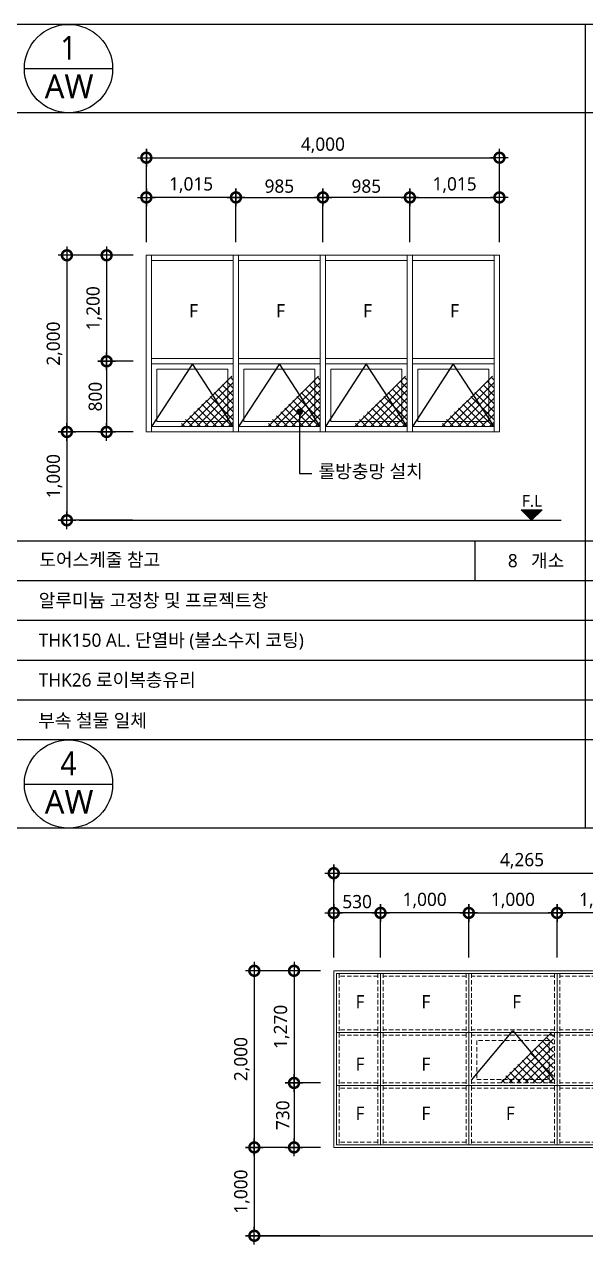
# Model space of a CAD drawing. Header units: millimetres. Extents: x -3 to 459584, y -660938 to -11738.
# Drawn here: x 128147 to 134505, y -133648 to -119834 of the extents above; entities that cross this region are included whole.
import ezdxf
from ezdxf.enums import TextEntityAlignment as Align

# ---------------------------------------------------------------- set-up
doc = ezdxf.new("R2010")
doc.units = ezdxf.units.MM
doc.header["$LTSCALE"] = 200
for name, pattern in [('C10', [102.1, 100, -1, 0.1, -1]), ('CEN-GAUN', [32.2, 30, -1, 0.2, -1]), ('DASHDOT', [1, 0.5, -0.25, 0, -0.25]), ('HIDDEN', [0.375, 0.25, -0.125])]:
    doc.linetypes.add(name, pattern=pattern)
doc.layers.get('DEFPOINTS').update_dxf_attribs({"color": 137})
for name, color, linetype in [('3TXT', 3, 'Continuous'), ('A-GRID', 1, 'C10'), ('a-TAG-1', 6, 'Continuous'), ('A-TAG-2', 4, 'Continuous'), ('CTR', 1, 'Continuous'), ('DIM', 7, 'Continuous'), ('ELE-7', 7, 'Continuous'), ('ELE3', 3, 'Continuous'), ('ELE4', 4, 'Continuous'), ('ELE6', 6, 'Continuous'), ('SYM-LEAD', 6, 'Continuous'), ('TEX', 3, 'Continuous'), ('TEXT', 3, 'Continuous'), ('WIN-OPEN-LINE', 1, 'CEN-GAUN')]:
    doc.layers.add(name, color=color, linetype=linetype)
doc.layers.add('WIN', color=4, linetype='Continuous', lineweight=0)
doc.styles.add('$0$스타일1', font='malgun.ttf')
doc.styles.add('ARIAL', font='malgun.ttf')
doc.styles.add('S1', font='malgun.ttf')
doc.styles.add('스타일1', font='malgun.ttf')
doc.dimstyles.new('CJA-50', dxfattribs={"dimscale": 50, "dimtxt": 3, "dimasz": 1, "dimexe": 2, "dimexo": 3, "dimgap": 1, "dimtad": 1, "dimdec": 0, "dimzin": 1, "dimdsep": 46, "dimlunit": 6, "dimtxsty": 'S1', "dimblk": 'GAUN-DOT', "dimcen": -2, "dimdle": 2, "dimclrd": 256, "dimclre": 256, "dimclrt": 3, "dimadec": 0, "dimazin": 0, "dimtfac": 1, "dimtdec": 0, "dimtix": 1, "dimtmove": 2, "dimatfit": 3, "dimldrblk": 'DOTSMALL', "dimfxl": 1, "dimtolj": 1, "dimtzin": 1, "dimarcsym": 0})
doc.dimstyles.new('DIM-QD 1', dxfattribs={"dimtxt": 3, "dimasz": 1.5, "dimexe": 1, "dimexo": 0, "dimgap": 1, "dimtad": 1, "dimdec": 3, "dimdsep": 46, "dimlunit": 6, "dimtxsty": '$0$스타일1', "dimblk1": 'ARCHTICK', "dimblk2": 'ARCHTICK', "dimsah": 1, "dimcen": 0, "dimclrd": 256, "dimclre": 256, "dimclrt": 3, "dimazin": 2, "dimtfac": 1, "dimtdec": 3, "dimtix": 1, "dimtmove": 2, "dimatfit": 3, "dimldrblk": 'ARCHTICK', "dimfxl": 1, "dimtolj": 1, "dimtzin": 0, "dimarcsym": 0})

# ---------------------------------------------------------------- blocks, each defined once
blk = doc.blocks.new('window4000')
at = {"color": 6}
blk.add_wipeout([(68660, -72455), (64660, -72455), (64660, -74455), (68660, -74455)], dxfattribs=at).dxf.layer = 'WIN'
at = {"layer": 'WIN', "color": 6}
for p, q in [((64720, -72455), (64720, -74455)), ((64720, -72515), (65645, -72515)), ((65645, -72455), (65645, -74455)), ((65705, -72455), (65705, -74455)), ((65705, -72515), (66630, -72515)), ((66630, -72455), (66630, -74455)), ((66690, -72455), (66690, -74455)), ((66690, -72515), (67615, -72515)), ((67615, -72455), (67615, -74455)), ((67675, -72455), (67675, -74455)), ((67675, -72515), (68600, -72515)), ((68600, -72455), (68600, -74455)), ((64720, -73625), (65645, -73625)), ((65705, -73625), (66630, -73625)), ((66690, -73625), (67615, -73625)), ((67675, -73625), (68600, -73625)), ((64720, -73685), (65645, -73685)), ((65705, -73685), (66630, -73685)), ((66690, -73685), (67615, -73685)), ((67675, -73685), (68600, -73685)), ((64720, -74395), (65645, -74395)), ((65705, -74395), (66630, -74395)), ((66690, -74395), (67615, -74395)), ((67675, -74395), (68600, -74395))]:
    blk.add_line(p, q, dxfattribs=at)
blk.add_lwpolyline([(68660, -72455), (64660, -72455), (64660, -74455), (68660, -74455)], close=True, dxfattribs=at)
at = {"layer": 'WIN', "color": 5}
for points in [[(64780, -74335), (65585, -74335), (65585, -73745), (64780, -73745)], [(65765, -74335), (66570, -74335), (66570, -73745), (65765, -73745)], [(66750, -74335), (67555, -74335), (67555, -73745), (66750, -73745)], [(67735, -74335), (68540, -74335), (68540, -73745), (67735, -73745)]]:
    blk.add_lwpolyline(points, close=True, dxfattribs=at)
at = {"layer": 'WIN-OPEN-LINE'}
for p, q in [((64720, -74395), (65182, -73685)), ((65182, -73685), (65645, -74395)), ((65705, -74395), (66168, -73685)), ((66168, -73685), (66630, -74395)), ((66690, -74395), (67152, -73685)), ((67152, -73685), (67615, -74395)), ((67675, -74395), (68138, -73685)), ((68138, -73685), (68600, -74395))]:
    blk.add_line(p, q, dxfattribs=at)
blk = doc.blocks.new('GAUN-DOT')
at = {"linetype": 'ByBlock'}
for p, q in [((2, 0), (-2, 0)), ((0, -2), (0, 2))]:
    blk.add_line(p, q, dxfattribs=at)
at = {"const_width": 2.25}
blk.add_lwpolyline([(0, 0.28125, 1), (0, -0.28125, 1)], format="xyb", close=True, dxfattribs=at)
blk = doc.blocks.new('*D241')
at = {"layer": 'DEFPOINTS', "color": 0, "transparency": 16777216}
for p in [(129529, -124448), (128629, -125448), (129521, -125448)]:
    blk.add_point(p, dxfattribs=at)
at = {"layer": 'DIM', "lineweight": -2, "transparency": 16777216}
for p, q in [((129379, -124448), (128529, -124448)), ((128629, -124498), (128629, -125398)), ((129371, -125448), (128529, -125448))]:
    blk.add_line(p, q, dxfattribs=at)
at = {"layer": 'DIM', "lineweight": -2, "transparency": 16777216, "xscale": 50, "yscale": 50, "zscale": 50}
for p, rotation in [((128629, -124448), 90), ((128629, -125448), 270)]:
    blk.add_blockref('GAUN-DOT', p, dxfattribs=dict(at, rotation=rotation))
at = {"layer": 'DIM', "color": 3, "transparency": 16777216, "insert": (128488, -124948), "char_height": 150, "attachment_point": 5, "rotation": 90, "style": 'S1'}
blk.add_mtext('\\A1;1,000', dxfattribs=at)
blk = doc.blocks.new('_DotSmall')
at = {"color": 0, "linetype": 'ByBlock', "const_width": 0.5}
blk.add_lwpolyline([(-0.0625, 0, 1), (0.0625, 0, 1)], format="xyb", close=True, dxfattribs=at)
blk = doc.blocks.new('*D242')
at = {"layer": 'DEFPOINTS', "color": 0, "transparency": 16777216}
for p in [(129529, -122448), (128629, -124448), (129529, -124448)]:
    blk.add_point(p, dxfattribs=at)
at = {"layer": 'DIM', "lineweight": -2, "transparency": 16777216}
for p, q in [((129379, -122448), (128529, -122448)), ((128629, -122498), (128629, -124398)), ((129379, -124448), (128529, -124448))]:
    blk.add_line(p, q, dxfattribs=at)
at = {"layer": 'DIM', "lineweight": -2, "transparency": 16777216, "xscale": 50, "yscale": 50, "zscale": 50}
for p, rotation in [((128629, -122448), 90), ((128629, -124448), 270)]:
    blk.add_blockref('GAUN-DOT', p, dxfattribs=dict(at, rotation=rotation))
at = {"layer": 'DIM', "color": 3, "transparency": 16777216, "insert": (128488, -123448), "char_height": 150, "attachment_point": 5, "rotation": 90, "style": 'S1'}
blk.add_mtext('\\A1;2,000', dxfattribs=at)
blk = doc.blocks.new('*D243')
at = {"layer": 'DEFPOINTS', "color": 0, "transparency": 16777216}
for p in [(133529, -121343), (129529, -122448), (133529, -122448)]:
    blk.add_point(p, dxfattribs=at)
at = {"layer": 'DIM', "lineweight": -2, "transparency": 16777216}
for p, q in [((129529, -122298), (129529, -121243)), ((133529, -122298), (133529, -121243)), ((129579, -121343), (133479, -121343))]:
    blk.add_line(p, q, dxfattribs=at)
at = {"layer": 'DIM', "lineweight": -2, "transparency": 16777216, "xscale": 50, "yscale": 50, "zscale": 50, "rotation": 180}
blk.add_blockref('GAUN-DOT', (129529, -121343), dxfattribs=at)
at = {"layer": 'DIM', "lineweight": -2, "transparency": 16777216, "xscale": 50, "yscale": 50, "zscale": 50}
blk.add_blockref('GAUN-DOT', (133529, -121343), dxfattribs=at)
at = {"layer": 'DIM', "color": 3, "transparency": 16777216, "insert": (131529, -121203), "char_height": 150, "attachment_point": 5, "style": 'S1'}
blk.add_mtext('\\A1;4,000', dxfattribs=at)
blk = doc.blocks.new('*D244')
at = {"layer": 'DEFPOINTS', "color": 0, "transparency": 16777216}
for p in [(133529, -121793), (132514, -122448), (133529, -122448)]:
    blk.add_point(p, dxfattribs=at)
at = {"layer": 'DIM', "lineweight": -2, "transparency": 16777216}
for p, q in [((132514, -122298), (132514, -121693)), ((133529, -122298), (133529, -121693)), ((132564, -121793), (133479, -121793))]:
    blk.add_line(p, q, dxfattribs=at)
at = {"layer": 'DIM', "lineweight": -2, "transparency": 16777216, "xscale": 50, "yscale": 50, "zscale": 50, "rotation": 180}
blk.add_blockref('GAUN-DOT', (132514, -121793), dxfattribs=at)
at = {"layer": 'DIM', "lineweight": -2, "transparency": 16777216, "xscale": 50, "yscale": 50, "zscale": 50}
blk.add_blockref('GAUN-DOT', (133529, -121793), dxfattribs=at)
at = {"layer": 'DIM', "color": 3, "transparency": 16777216, "insert": (133021, -121653), "char_height": 150, "attachment_point": 5, "style": 'S1'}
blk.add_mtext('\\A1;1,015', dxfattribs=at)
blk = doc.blocks.new('dor&win')
at = {"layer": 'a-TAG-1', "ltscale": 0.2}
blk.add_line((-5.5, 0), (5.5, 0), dxfattribs=at)
blk.add_circle((0, 0), 5.5, dxfattribs=at)
at = {"layer": 'a-TAG-1', "color": 3, "style": 'ARIAL'}
for tag, p in [('1', (0, 2.58)), ('FSD', (0.07, -2.22))]:
    blk.add_attdef(tag, text='', height=3, dxfattribs=at).set_placement(p, align=Align.MIDDLE_CENTER)
blk = doc.blocks.new('*D245')
at = {"layer": 'DEFPOINTS', "color": 0, "transparency": 16777216}
for p in [(129529, -123648), (129079, -124448), (129529, -124448)]:
    blk.add_point(p, dxfattribs=at)
at = {"layer": 'DIM', "lineweight": -2, "transparency": 16777216}
for p, q in [((129379, -123648), (128979, -123648)), ((129079, -123698), (129079, -124398)), ((129379, -124448), (128979, -124448))]:
    blk.add_line(p, q, dxfattribs=at)
at = {"layer": 'DIM', "lineweight": -2, "transparency": 16777216, "xscale": 50, "yscale": 50, "zscale": 50}
for p, rotation in [((129079, -123648), 90), ((129079, -124448), 270)]:
    blk.add_blockref('GAUN-DOT', p, dxfattribs=dict(at, rotation=rotation))
at = {"layer": 'DIM', "color": 3, "transparency": 16777216, "insert": (128951, -124048), "char_height": 150, "attachment_point": 5, "rotation": 90, "style": 'S1'}
blk.add_mtext('\\A1;800', dxfattribs=at)
blk = doc.blocks.new('*D246')
at = {"layer": 'DEFPOINTS', "color": 0, "transparency": 16777216}
for p in [(129529, -122448), (129079, -123648), (129529, -123648)]:
    blk.add_point(p, dxfattribs=at)
at = {"layer": 'DIM', "lineweight": -2, "transparency": 16777216}
for p, q in [((129379, -122448), (128979, -122448)), ((129079, -122498), (129079, -123598)), ((129379, -123648), (128979, -123648))]:
    blk.add_line(p, q, dxfattribs=at)
at = {"layer": 'DIM', "lineweight": -2, "transparency": 16777216, "xscale": 50, "yscale": 50, "zscale": 50}
for p, rotation in [((129079, -122448), 90), ((129079, -123648), 270)]:
    blk.add_blockref('GAUN-DOT', p, dxfattribs=dict(at, rotation=rotation))
at = {"layer": 'DIM', "color": 3, "transparency": 16777216, "insert": (128938, -123048), "char_height": 150, "attachment_point": 5, "rotation": 90, "style": 'S1'}
blk.add_mtext('\\A1;1,200', dxfattribs=at)
blk = doc.blocks.new('*D247')
at = {"layer": 'DEFPOINTS', "color": 0, "transparency": 16777216}
for p in [(131529, -121793), (131529, -122448), (132514, -122448)]:
    blk.add_point(p, dxfattribs=at)
at = {"layer": 'DIM', "lineweight": -2, "transparency": 16777216}
for p, q in [((131529, -122298), (131529, -121693)), ((132514, -122298), (132514, -121693)), ((132464, -121793), (131579, -121793))]:
    blk.add_line(p, q, dxfattribs=at)
at = {"layer": 'DIM', "lineweight": -2, "transparency": 16777216, "xscale": 50, "yscale": 50, "zscale": 50, "rotation": 180}
blk.add_blockref('GAUN-DOT', (131529, -121793), dxfattribs=at)
at = {"layer": 'DIM', "lineweight": -2, "transparency": 16777216, "xscale": 50, "yscale": 50, "zscale": 50}
blk.add_blockref('GAUN-DOT', (132514, -121793), dxfattribs=at)
at = {"layer": 'DIM', "color": 3, "transparency": 16777216, "insert": (132021, -121666), "char_height": 150, "attachment_point": 5, "style": 'S1'}
blk.add_mtext('\\A1;985', dxfattribs=at)
blk = doc.blocks.new('*D248')
at = {"layer": 'DEFPOINTS', "color": 0, "transparency": 16777216}
for p in [(129529, -121793), (129529, -122448), (130544, -122448)]:
    blk.add_point(p, dxfattribs=at)
at = {"layer": 'DIM', "lineweight": -2, "transparency": 16777216}
for p, q in [((129529, -122298), (129529, -121693)), ((130544, -122298), (130544, -121693)), ((130494, -121793), (129579, -121793))]:
    blk.add_line(p, q, dxfattribs=at)
at = {"layer": 'DIM', "lineweight": -2, "transparency": 16777216, "xscale": 50, "yscale": 50, "zscale": 50, "rotation": 180}
blk.add_blockref('GAUN-DOT', (129529, -121793), dxfattribs=at)
at = {"layer": 'DIM', "lineweight": -2, "transparency": 16777216, "xscale": 50, "yscale": 50, "zscale": 50}
blk.add_blockref('GAUN-DOT', (130544, -121793), dxfattribs=at)
at = {"layer": 'DIM', "color": 3, "transparency": 16777216, "insert": (130036, -121653), "char_height": 150, "attachment_point": 5, "style": 'S1'}
blk.add_mtext('\\A1;1,015', dxfattribs=at)
blk = doc.blocks.new('*D249')
at = {"layer": 'DEFPOINTS', "color": 0, "transparency": 16777216}
for p in [(131529, -121793), (130544, -122448), (131529, -122448)]:
    blk.add_point(p, dxfattribs=at)
at = {"layer": 'DIM', "lineweight": -2, "transparency": 16777216}
for p, q in [((130544, -122298), (130544, -121693)), ((131529, -122298), (131529, -121693)), ((130594, -121793), (131479, -121793))]:
    blk.add_line(p, q, dxfattribs=at)
at = {"layer": 'DIM', "lineweight": -2, "transparency": 16777216, "xscale": 50, "yscale": 50, "zscale": 50, "rotation": 180}
blk.add_blockref('GAUN-DOT', (130544, -121793), dxfattribs=at)
at = {"layer": 'DIM', "lineweight": -2, "transparency": 16777216, "xscale": 50, "yscale": 50, "zscale": 50}
blk.add_blockref('GAUN-DOT', (131529, -121793), dxfattribs=at)
at = {"layer": 'DIM', "color": 3, "transparency": 16777216, "insert": (131036, -121666), "char_height": 150, "attachment_point": 5, "style": 'S1'}
blk.add_mtext('\\A1;985', dxfattribs=at)
blk = doc.blocks.new('_ArchTick')
at = {"color": 0, "linetype": 'ByBlock', "const_width": 0.15}
blk.add_lwpolyline([(-0.5, -0.5), (0.5, 0.5)], dxfattribs=at)
blk = doc.blocks.new('*D169')
at = {"layer": 'DEFPOINTS', "color": 0, "transparency": 16777216}
for p in [(131652, -132548), (130752, -133548), (131645, -133548)]:
    blk.add_point(p, dxfattribs=at)
at = {"layer": 'DIM', "lineweight": -2, "transparency": 16777216}
for p, q in [((131502, -132548), (130652, -132548)), ((130752, -132598), (130752, -133498)), ((131495, -133548), (130652, -133548))]:
    blk.add_line(p, q, dxfattribs=at)
at = {"layer": 'DIM', "lineweight": -2, "transparency": 16777216, "xscale": 50, "yscale": 50, "zscale": 50}
for p, rotation in [((130752, -132548), 90), ((130752, -133548), 270)]:
    blk.add_blockref('GAUN-DOT', p, dxfattribs=dict(at, rotation=rotation))
at = {"layer": 'DIM', "color": 3, "transparency": 16777216, "insert": (130612, -133048), "char_height": 150, "attachment_point": 5, "rotation": 90, "style": 'S1'}
blk.add_mtext('\\A1;1,000', dxfattribs=at)
blk = doc.blocks.new('*D170')
at = {"layer": 'DEFPOINTS', "color": 0, "transparency": 16777216}
for p in [(131652, -130548), (130752, -132548), (131652, -132548)]:
    blk.add_point(p, dxfattribs=at)
at = {"layer": 'DIM', "lineweight": -2, "transparency": 16777216}
for p, q in [((131502, -130548), (130652, -130548)), ((130752, -130598), (130752, -132498)), ((131502, -132548), (130652, -132548))]:
    blk.add_line(p, q, dxfattribs=at)
at = {"layer": 'DIM', "lineweight": -2, "transparency": 16777216, "xscale": 50, "yscale": 50, "zscale": 50}
for p, rotation in [((130752, -130548), 90), ((130752, -132548), 270)]:
    blk.add_blockref('GAUN-DOT', p, dxfattribs=dict(at, rotation=rotation))
at = {"layer": 'DIM', "color": 3, "transparency": 16777216, "insert": (130612, -131548), "char_height": 150, "attachment_point": 5, "rotation": 90, "style": 'S1'}
blk.add_mtext('\\A1;2,000', dxfattribs=at)
blk = doc.blocks.new('*D171')
at = {"layer": 'DEFPOINTS', "color": 0, "transparency": 16777216}
for p in [(131652, -131818), (131202, -132548), (131652, -132548)]:
    blk.add_point(p, dxfattribs=at)
at = {"layer": 'DIM', "lineweight": -2, "transparency": 16777216}
for p, q in [((131502, -131818), (131102, -131818)), ((131202, -131868), (131202, -132498)), ((131502, -132548), (131102, -132548))]:
    blk.add_line(p, q, dxfattribs=at)
at = {"layer": 'DIM', "lineweight": -2, "transparency": 16777216, "xscale": 50, "yscale": 50, "zscale": 50}
for p, rotation in [((131202, -131818), 90), ((131202, -132548), 270)]:
    blk.add_blockref('GAUN-DOT', p, dxfattribs=dict(at, rotation=rotation))
at = {"layer": 'DIM', "color": 3, "transparency": 16777216, "insert": (131075, -132183), "char_height": 150, "attachment_point": 5, "rotation": 90, "style": 'S1'}
blk.add_mtext('\\A1;730', dxfattribs=at)
blk = doc.blocks.new('*D172')
at = {"layer": 'DEFPOINTS', "color": 0, "transparency": 16777216}
for p in [(131652, -130548), (131202, -131818), (131652, -131818)]:
    blk.add_point(p, dxfattribs=at)
at = {"layer": 'DIM', "lineweight": -2, "transparency": 16777216}
for p, q in [((131502, -130548), (131102, -130548)), ((131202, -130598), (131202, -131768)), ((131502, -131818), (131102, -131818))]:
    blk.add_line(p, q, dxfattribs=at)
at = {"layer": 'DIM', "lineweight": -2, "transparency": 16777216, "xscale": 50, "yscale": 50, "zscale": 50}
for p, rotation in [((131202, -130548), 90), ((131202, -131818), 270)]:
    blk.add_blockref('GAUN-DOT', p, dxfattribs=dict(at, rotation=rotation))
at = {"layer": 'DIM', "color": 3, "transparency": 16777216, "insert": (131062, -131183), "char_height": 150, "attachment_point": 5, "rotation": 90, "style": 'S1'}
blk.add_mtext('\\A1;1,270', dxfattribs=at)
blk = doc.blocks.new('*D173')
at = {"layer": 'DEFPOINTS', "color": 0, "transparency": 16777216}
for p in [(135917, -129443), (131652, -130548), (135917, -130548)]:
    blk.add_point(p, dxfattribs=at)
at = {"layer": 'DIM', "lineweight": -2, "transparency": 16777216}
for p, q in [((131652, -130398), (131652, -129343)), ((135917, -130398), (135917, -129343)), ((131702, -129443), (135867, -129443))]:
    blk.add_line(p, q, dxfattribs=at)
at = {"layer": 'DIM', "lineweight": -2, "transparency": 16777216, "xscale": 50, "yscale": 50, "zscale": 50, "rotation": 180}
blk.add_blockref('GAUN-DOT', (131652, -129443), dxfattribs=at)
at = {"layer": 'DIM', "lineweight": -2, "transparency": 16777216, "xscale": 50, "yscale": 50, "zscale": 50}
blk.add_blockref('GAUN-DOT', (135917, -129443), dxfattribs=at)
at = {"layer": 'DIM', "color": 3, "transparency": 16777216, "insert": (133785, -129303), "char_height": 150, "attachment_point": 5, "style": 'S1'}
blk.add_mtext('\\A1;4,265', dxfattribs=at)
blk = doc.blocks.new('*D174')
at = {"layer": 'DEFPOINTS', "color": 0, "transparency": 16777216}
for p in [(131652, -129893), (131652, -130548), (132182, -130548)]:
    blk.add_point(p, dxfattribs=at)
at = {"layer": 'DIM', "lineweight": -2, "transparency": 16777216}
for p, q in [((131652, -130398), (131652, -129793)), ((132182, -130398), (132182, -129793)), ((132132, -129893), (131702, -129893))]:
    blk.add_line(p, q, dxfattribs=at)
at = {"layer": 'DIM', "lineweight": -2, "transparency": 16777216, "xscale": 50, "yscale": 50, "zscale": 50, "rotation": 180}
blk.add_blockref('GAUN-DOT', (131652, -129893), dxfattribs=at)
at = {"layer": 'DIM', "lineweight": -2, "transparency": 16777216, "xscale": 50, "yscale": 50, "zscale": 50}
blk.add_blockref('GAUN-DOT', (132182, -129893), dxfattribs=at)
at = {"layer": 'DIM', "color": 3, "transparency": 16777216, "insert": (131917, -129766), "char_height": 150, "attachment_point": 5, "style": 'S1'}
blk.add_mtext('\\A1;530', dxfattribs=at)
blk = doc.blocks.new('*D175')
at = {"layer": 'DEFPOINTS', "color": 0, "transparency": 16777216}
for p in [(134182, -129893), (134182, -130548), (135182, -130548)]:
    blk.add_point(p, dxfattribs=at)
at = {"layer": 'DIM', "lineweight": -2, "transparency": 16777216}
for p, q in [((134182, -130398), (134182, -129793)), ((135182, -130398), (135182, -129793)), ((135132, -129893), (134232, -129893))]:
    blk.add_line(p, q, dxfattribs=at)
at = {"layer": 'DIM', "lineweight": -2, "transparency": 16777216, "xscale": 50, "yscale": 50, "zscale": 50, "rotation": 180}
blk.add_blockref('GAUN-DOT', (134182, -129893), dxfattribs=at)
at = {"layer": 'DIM', "lineweight": -2, "transparency": 16777216, "xscale": 50, "yscale": 50, "zscale": 50}
blk.add_blockref('GAUN-DOT', (135182, -129893), dxfattribs=at)
at = {"layer": 'DIM', "color": 3, "transparency": 16777216, "insert": (134682, -129753), "char_height": 150, "attachment_point": 5, "style": 'S1'}
blk.add_mtext('\\A1;1,000', dxfattribs=at)
blk = doc.blocks.new('AW-4a')
at = {"layer": 'WIN', "color": 6}
for p, q in [((3765, 2000), (-500, 2000)), ((-500, 2000), (-500, 0)), ((3735, 1970), (-470, 1970)), ((-470, 1970), (-470, 30)), ((30, 1970), (30, 30)), ((1030, 1970), (1030, 30)), ((2030, 1970), (2030, 30)), ((3030, 1970), (3030, 30)), ((3735, 1970), (3735, 0)), ((3765, 2000), (3765, 0)), ((3735, 1300), (-470, 1300)), ((3735, 700), (-470, 700)), ((3765, 0), (-500, 0)), ((3735, 30), (-470, 30))]:
    blk.add_line(p, q, dxfattribs=at)
at = {"layer": 'WIN', "color": 251, "linetype": 'HIDDEN'}
for p, q in [((-440, 1970), (-440, 30)), ((0, 1940), (-440, 1940)), ((0, 1970), (0, 30)), ((60, 1970), (60, 30)), ((1000, 1940), (60, 1940)), ((1000, 1970), (1000, 30)), ((1060, 1970), (1060, 30)), ((2000, 1940), (1060, 1940)), ((2000, 1970), (2000, 30)), ((2060, 1970), (2060, 30)), ((3000, 1940), (2060, 1940)), ((3000, 1970), (3000, 30)), ((3060, 1970), (3060, 30)), ((3705, 1940), (3060, 1940)), ((3705, 1970), (3705, 30)), ((0, 1330), (-440, 1330)), ((0, 1270), (-440, 1270)), ((1000, 1330), (60, 1330)), ((1000, 1270), (60, 1270)), ((2000, 1330), (1060, 1330)), ((2000, 1270), (1060, 1270)), ((3000, 1330), (2060, 1330)), ((3000, 1270), (2060, 1270)), ((3705, 1330), (3060, 1330)), ((3705, 1270), (3060, 1270)), ((0, 730), (-440, 730)), ((1000, 730), (60, 730)), ((2000, 730), (1060, 730)), ((3000, 730), (2060, 730)), ((3705, 730), (3060, 730)), ((0, 670), (-440, 670)), ((1000, 670), (60, 670)), ((2000, 670), (1060, 670)), ((3000, 670), (2060, 670)), ((3705, 670), (3060, 670)), ((0, 60), (-440, 60)), ((1000, 60), (60, 60)), ((2000, 60), (1060, 60)), ((3000, 60), (2060, 60)), ((3705, 60), (3060, 60))]:
    blk.add_line(p, q, dxfattribs=at)
blk.add_lwpolyline([(1940, 1210), (1120, 1210), (1120, 770), (1940, 770)], close=True, dxfattribs=at)
at = {"layer": 'WIN-OPEN-LINE'}
blk.add_lwpolyline([(1060, 760), (1530, 1320), (2000, 760)], dxfattribs=at)
blk = doc.blocks.new('*D310')
at = {"layer": 'DEFPOINTS', "color": 0, "transparency": 16777216}
for p in [(134182, -129893), (133182, -130548), (134182, -130548)]:
    blk.add_point(p, dxfattribs=at)
at = {"layer": 'DIM', "lineweight": -2, "transparency": 16777216}
for p, q in [((133182, -130398), (133182, -129793)), ((134182, -130398), (134182, -129793)), ((133232, -129893), (134132, -129893))]:
    blk.add_line(p, q, dxfattribs=at)
at = {"layer": 'DIM', "lineweight": -2, "transparency": 16777216, "xscale": 50, "yscale": 50, "zscale": 50, "rotation": 180}
blk.add_blockref('GAUN-DOT', (133182, -129893), dxfattribs=at)
at = {"layer": 'DIM', "lineweight": -2, "transparency": 16777216, "xscale": 50, "yscale": 50, "zscale": 50}
blk.add_blockref('GAUN-DOT', (134182, -129893), dxfattribs=at)
at = {"layer": 'DIM', "color": 3, "transparency": 16777216, "insert": (133682, -129753), "char_height": 150, "attachment_point": 5, "style": 'S1'}
blk.add_mtext('\\A1;1,000', dxfattribs=at)
blk = doc.blocks.new('*D311')
at = {"layer": 'DEFPOINTS', "color": 0, "transparency": 16777216}
for p in [(132182, -129893), (132182, -130548), (133182, -130548)]:
    blk.add_point(p, dxfattribs=at)
at = {"layer": 'DIM', "lineweight": -2, "transparency": 16777216}
for p, q in [((132182, -130398), (132182, -129793)), ((133182, -130398), (133182, -129793)), ((133132, -129893), (132232, -129893))]:
    blk.add_line(p, q, dxfattribs=at)
at = {"layer": 'DIM', "lineweight": -2, "transparency": 16777216, "xscale": 50, "yscale": 50, "zscale": 50, "rotation": 180}
blk.add_blockref('GAUN-DOT', (132182, -129893), dxfattribs=at)
at = {"layer": 'DIM', "lineweight": -2, "transparency": 16777216, "xscale": 50, "yscale": 50, "zscale": 50}
blk.add_blockref('GAUN-DOT', (133182, -129893), dxfattribs=at)
at = {"layer": 'DIM', "color": 3, "transparency": 16777216, "insert": (132682, -129753), "char_height": 150, "attachment_point": 5, "style": 'S1'}
blk.add_mtext('\\A1;1,000', dxfattribs=at)

msp = doc.modelspace()

# ---------------------------------------------------------------- hatches: boundary and pattern name
h = msp.add_hatch()
h.set_pattern_fill('ANSI37', color=252, scale=20)
h.set_pattern_definition([(45, (39367.124, -136647.094), (-44.90128, 44.90128), []), (135, (39367.124, -136647.094), (-44.90128, -44.90128), [])])
h.paths.add_polyline_path([(134140.6, -131818.1), (134140.6, -131228.1), (133517.1, -131818.1)])

# ---------------------------------------------------------------- linework, layer by layer
at = {"layer": 'A-GRID'}
for p, q in [((128768.5, -125448), (134230, -125448)), ((130748.5, -133548), (157980, -133548))]:
    msp.add_line(p, q, dxfattribs=at)
at = {"layer": 'A-TAG-2', "color": 7}
for p, q in [((160497.2, -120834.1), (126147.2, -120834.1)), ((160497.2, -128934.1), (126147.2, -128934.1))]:
    msp.add_line(p, q, dxfattribs=at)
at = {"layer": 'ELE-7'}
for p, q in [((133893.7, -125448), (133773.7, -125328)), ((133773.7, -125328), (134013.7, -125328)), ((133893.7, -125448), (134013.7, -125328)), ((133893.7, -125448), (134013.7, -125328))]:
    msp.add_line(p, q, dxfattribs=at)
msp.add_lwpolyline([(133893.7, -125448, 0, 240, 0), (133893.7, -125328, 240, 240, 0)], format="xyseb", dxfattribs=at)
at = {"layer": 'ELE3'}
for p, q in [((160497.2, -119834.1), (126147.2, -119834.1)), ((160497.2, -127934.1), (126147.2, -127934.1))]:
    msp.add_line(p, q, dxfattribs=at)
at = {"layer": 'ELE4'}
msp.add_line((134505.4, -128934.1), (134505.4, -119834.1), dxfattribs=at)
at = {"layer": 'ELE6'}
for p, q in [((160497.2, -125684.1), (126147.2, -125684.1)), ((133248.7, -125684.1), (133248.7, -126134.1)), ((160497.2, -126134.1), (126147.2, -126134.1)), ((160497.2, -126584.1), (126147.2, -126584.1)), ((160497.2, -127034.1), (126147.2, -127034.1)), ((160497.2, -127484.1), (126147.2, -127484.1))]:
    msp.add_line(p, q, dxfattribs=at)

# ---------------------------------------------------------------- block references
at = {"layer": 'a-TAG-1'}
ref = msp.add_blockref('dor&win', (128647.2, -120334.1), dxfattribs=dict(at, xscale=90.90909090894274, yscale=90.90909090894274, zscale=90.90909090894274))
ref.add_attrib('1', '1', dxfattribs={"color": 3, "height": 270, "style": 'S1', "width": 0.9}).set_placement((128647.2, -120099.2), align=Align.MIDDLE_CENTER)
ref.add_attrib('FSD', 'AW', dxfattribs={"color": 3, "height": 270, "style": 'S1'}).set_placement((128653.3, -120536.2), align=Align.MIDDLE_CENTER)
ref = msp.add_blockref('dor&win', (128647.2, -128434.1), dxfattribs=dict(at, xscale=90.90909090894274, yscale=90.90909090894274, zscale=90.90909090894274))
ref.add_attrib('1', '4', dxfattribs={"color": 3, "height": 270, "style": 'S1', "width": 0.9}).set_placement((128647.2, -128199.2), align=Align.MIDDLE_CENTER)
ref.add_attrib('FSD', 'AW', dxfattribs={"color": 3, "height": 270, "style": 'S1'}).set_placement((128653.3, -128636.2), align=Align.MIDDLE_CENTER)
at = {"layer": 'CTR', "linetype": 'DASHDOT', "ltscale": 100, "xscale": -1}
msp.add_blockref('window4000', (198188.5, -49993), dxfattribs=at)
at = {"layer": 'WIN'}
msp.add_blockref('AW-4a', (132152.3, -132548.1), dxfattribs=at)

# ---------------------------------------------------------------- texts
at = {"layer": '3TXT', "color": 3, "style": '스타일1'}
for p in [(131898.5, -130973.5, 0), (132643.9, -130973.5, 0), (133673.4, -130973.5, 0), (131898.5, -131680.2, 0), (132643.9, -131680.2, 0), (131898.5, -132236.8, 0), (132643.9, -132236.8, 0), (133602.4, -132236.8, 0)]:
    msp.add_text('F', height=150, dxfattribs=at).set_placement(p)
at = {"layer": 'TEX'}
for s, height, style, p in [('F.L', 135, '스타일1', (133782.9, -125295)), ('도어스케줄 참고', 150, 'S1', (128316.8, -125970.1)), ('알루미늄 고정창 및 프로젝트창', 150, 'S1', (128309.8, -126430.1)), ('THK150 AL. 단열바 (불소수지 코팅)', 150, 'S1', (128309.8, -126880.1)), ('THK26 로이복층유리', 150, 'S1', (128309.8, -127330.1)), ('부속 철물 일체', 150, 'S1', (128304.4, -127790.1))]:
    msp.add_text(s, height=height, dxfattribs=dict(at, style=style)).set_placement(p)
at = {"layer": 'TEX', "style": 'S1'}
for s, p in [('8', (133736.2, -125980.1)), ('개소', (134263.3, -125980.1))]:
    msp.add_text(s, height=150, dxfattribs=at).set_placement(p, align=Align.RIGHT)
at = {"layer": 'TEXT', "color": 3, "style": '스타일1'}
msp.add_text('롤방충망 설치', height=150, dxfattribs=at).set_placement((131480.5, -124968.2))

# ---------------------------------------------------------------- dimensions: what is measured, and where the dimension line sits
at = {"layer": 'DIM'}
for base, p1, p2, angle, picture, middle in [((135917.3, -129443.1), (131652.3, -130548.1), (135917.3, -130548.1), 180, '*D173', (133784.8, -129303)), ((132182.3, -129893.1), (133182.3, -130548.1), (132182.3, -130548.1), 0, '*D311', (132682.3, -129752.6)), ((134182.3, -129893.1), (133182.3, -130548.1), (134182.3, -130548.1), 180, '*D310', (133682.3, -129752.6)), ((130752.3, -132548.1), (131652.3, -130548.1), (131652.3, -132548.1), 90, '*D170', (130612.2, -131548.1)), ((131202.3, -131818.1), (131652.3, -130548.1), (131652.3, -131818.1), 90, '*D172', (131061.8, -131183.1)), ((131202.3, -132548.1), (131652.3, -131818.1), (131652.3, -132548.1), 90, '*D171', (131074.8, -132183.1)), ((130752.3, -133548), (131652.3, -132548.1), (131645.3, -133548), 90, '*D169', (130611.8, -133048))]:
    dim = msp.add_linear_dim(base=base, p1=p1, p2=p2, angle=angle, dimstyle='CJA-50', dxfattribs=at)
    dim.commit()
    dim.dimension.update_dxf_attribs({"geometry": picture, "text_midpoint": middle})
for base, p1, p2, picture, middle in [((131652.3, -129893.1), (132182.3, -130548.1), (131652.3, -130548.1), '*D174', (131917.3, -129765.6)), ((134182.3, -129893.1), (135182.3, -130548.1), (134182.3, -130548.1), '*D175', (134682.3, -129752.6))]:
    dim = msp.add_linear_dim(base=base, p1=p1, p2=p2, dimstyle='CJA-50', dxfattribs=at)
    dim.commit()
    dim.dimension.update_dxf_attribs({"geometry": picture, "text_midpoint": middle})

# ---------------------------------------------------------------- next in the draw order: hatches: boundary and pattern name
h = msp.add_hatch()
h.set_pattern_fill('ANSI37', color=252, scale=20)
h.set_pattern_definition([(45, (35740, -129217.094), (-44.90128, 44.90128), []), (135, (35740, -129217.094), (-44.90128, -44.90128), [])])
h.paths.add_polyline_path([(130513.5, -124388.1), (130513.5, -123798.1), (129890, -124388.1)])
h = msp.add_hatch()
h.set_pattern_fill('ANSI37', color=252, scale=20)
h.set_pattern_definition([(45, (36725, -129217.094), (-44.90128, 44.90128), []), (135, (36725, -129217.094), (-44.90128, -44.90128), [])])
h.paths.add_polyline_path([(131498.5, -124388.1), (131498.5, -123798.1), (130875, -124388.1)])
h = msp.add_hatch()
h.set_pattern_fill('ANSI37', color=252, scale=20)
h.set_pattern_definition([(45, (37710, -129217.094), (-44.90128, 44.90128), []), (135, (37710, -129217.094), (-44.90128, -44.90128), [])])
h.paths.add_polyline_path([(132483.5, -124388.1), (132483.5, -123798.1), (131860, -124388.1)])
h = msp.add_hatch()
h.set_pattern_fill('ANSI37', color=252, scale=20)
h.set_pattern_definition([(45, (38695, -129217.094), (-44.90128, 44.90128), []), (135, (38695, -129217.094), (-44.90128, -44.90128), [])])
h.paths.add_polyline_path([(133468.5, -124388.1), (133468.5, -123798.1), (132845, -124388.1)])

# ---------------------------------------------------------------- next in the draw order: texts
at = {"layer": '3TXT', "color": 3, "style": '스타일1'}
for p in [(130013.9, -123150.1, 0), (130998.9, -123150.1, 0), (131983.9, -123150.1, 0), (132968.9, -123150.1, 0)]:
    msp.add_text('F', height=150, dxfattribs=at).set_placement(p)

# ---------------------------------------------------------------- next in the draw order: dimensions: what is measured, and where the dimension line sits
at = {"layer": 'DIM'}
for base, p1, p2, angle, picture, middle in [((133528.5, -121343.1), (129528.5, -122448.1), (133528.5, -122448.1), 180, '*D243', (131528.5, -121203)), ((133528.5, -121793.1), (132513.5, -122448.1), (133528.5, -122448.1), 180, '*D244', (133021, -121652.6)), ((131528.5, -121793.1), (130543.5, -122448.1), (131528.5, -122448.1), 180, '*D249', (131036, -121665.6)), ((128628.5, -124448.1), (129528.5, -122448.1), (129528.5, -124448.1), 90, '*D242', (128488.4, -123448.1)), ((129078.5, -123648.1), (129528.5, -122448.1), (129528.5, -123648.1), 90, '*D246', (128938, -123048.1)), ((129078.5, -124448.1), (129528.5, -123648.1), (129528.5, -124448.1), 90, '*D245', (128951, -124048.1)), ((128628.5, -125448), (129528.5, -124448.1), (129521.5, -125448), 90, '*D241', (128488, -124948))]:
    dim = msp.add_linear_dim(base=base, p1=p1, p2=p2, angle=angle, dimstyle='CJA-50', dxfattribs=at)
    dim.commit()
    dim.dimension.update_dxf_attribs({"geometry": picture, "text_midpoint": middle})
for base, p1, p2, picture, middle in [((129528.5, -121793.1), (130543.5, -122448.1), (129528.5, -122448.1), '*D248', (130036, -121652.6)), ((131528.5, -121793.1), (132513.5, -122448.1), (131528.5, -122448.1), '*D247', (132021, -121665.6))]:
    dim = msp.add_linear_dim(base=base, p1=p1, p2=p2, dimstyle='CJA-50', dxfattribs=at)
    dim.commit()
    dim.dimension.update_dxf_attribs({"geometry": picture, "text_midpoint": middle})

# ---------------------------------------------------------------- next in the draw order: leaders
at = {"layer": 'SYM-LEAD'}
msp.add_leader([(131265, -124220), (131265, -124920), (131405, -124920)], dimstyle='DIM-QD 1', override={"dimscale": 50, "dimtad": 0, "dimclrd": 6, "dimldrblk": 'Dot'}, dxfattribs=at)

doc.saveas('drawing.dxf')
